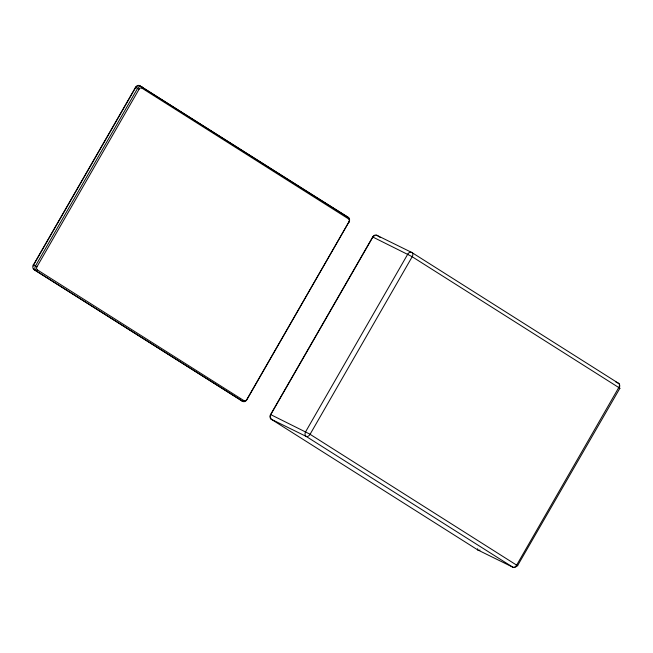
<?xml version="1.0" encoding="UTF-8"?>
<svg xmlns="http://www.w3.org/2000/svg" width="653" height="653" viewBox="0 0 653 653"><rect width="100%" height="100%" fill="white"/><g stroke="black" fill="none" stroke-linecap="round" stroke-linejoin="round"><path stroke-width="0.98" d="M33.172 266.089A2.432 1.886 -63.8 0 1 33.532 265.085L135.644 87.518A2.432 1.886 -63.8 0 1 137.457 86.204M243.977 400.648L37.36 269.893A2.432 1.886 -63.8 0 1 36.968 266.775L139.081 89.208A2.432 1.886 -63.8 0 1 141.889 88.114L348.498 218.869A2.432 1.886 -63.8 0 1 348.89 221.987L246.777 399.554A2.432 1.886 -63.8 0 1 243.977 400.648A1.216 0.759 -57.7 0 1 242.687 401.358L34.005 269.591A1.216 0.759 -57.7 0 1 33.727 268.726M349.077 222.11L348.996 222.151A3.64 2.824 -63.8 0 0 348.416 217.482L139.742 85.714A3.64 2.824 -63.8 0 0 135.53 87.355L33.425 264.922A3.64 2.824 -63.8 0 0 34.005 269.591L242.687 401.358A3.64 2.824 -63.8 0 0 246.891 399.718L348.89 221.987M270.66 417.389A2.432 1.886 -63.8 0 1 270.709 414.704L372.316 238.01M517.503 565.776L619.893 388.257L411.716 256.433L372.463 236.859M517.772 565.857L309.612 434.008L270.375 414.435L270.709 414.696M33.181 264.824L36.968 266.783M619.313 388.062L619.893 388.257M615.861 381.989L618.554 383.311A3.64 2.824 -63.8 0 1 619.542 387.058M139.081 89.208L135.31 87.257L135.644 87.518M380.356 237.504L376.912 235.325A1.216 0.759 -57.7 0 0 375.981 235.594M306.755 191.411L139.742 85.714A1.216 0.759 -57.7 0 0 138.803 85.984M307.62 191.958L348.416 217.482A1.216 0.759 -57.7 0 1 348.498 218.869M372.455 236.868L372.822 237.129A2.432 1.886 -63.8 0 1 374.487 235.839M270.922 418.222A1.216 0.759 -57.7 0 0 271.183 419.202L477.8 549.957L512.825 567.188A3.64 2.824 -63.8 0 0 516.858 565.825M480.02 550.104A3.64 2.824 -63.8 0 1 477.8 549.957A1.216 0.759 -57.7 0 1 477.621 548.765M346.947 217.008A3.64 2.824 -63.8 0 0 346.359 216.47A1.216 0.759 -57.7 0 0 345.886 216.453M141.881 88.122A1.216 0.759 -57.7 0 0 141.799 86.727A3.64 2.824 -63.8 0 0 137.595 88.367L35.482 265.942A3.64 2.824 -63.8 0 0 36.07 270.603A1.216 0.759 -57.7 0 0 37.36 269.893M242.541 400.591A3.64 2.824 -63.8 0 1 240.622 400.346A1.216 0.759 -57.7 0 1 240.402 399.261M372.708 236.966L270.603 414.533A3.64 2.824 -63.8 0 0 271.183 419.202L306.208 436.433L512.825 567.188A3.64 2.285 -57.7 0 0 516.694 565.049L618.807 387.482A3.64 2.285 -57.7 0 0 618.554 383.311L411.937 252.556L376.912 235.325A3.64 2.824 -63.8 0 0 372.708 236.966M407.733 254.197L305.628 431.772A3.64 2.824 -63.8 0 0 306.208 436.433A3.64 2.285 -57.7 0 0 310.077 434.294L412.19 256.727A3.64 2.285 -57.7 0 0 411.937 252.556A3.64 2.824 -63.8 0 0 407.733 254.197"/></g></svg>
